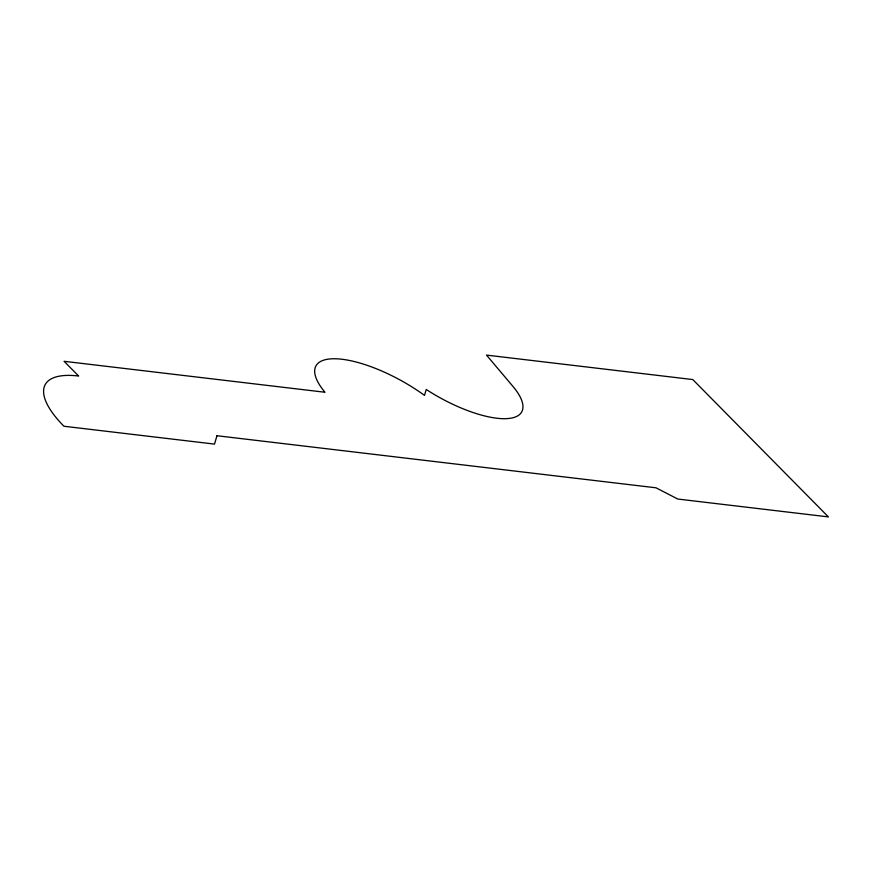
<?xml version="1.0" encoding="UTF-8"?>
<svg xmlns="http://www.w3.org/2000/svg" width="872" height="872" viewBox="0 0 872 872"><rect width="100%" height="100%" fill="white"/><g stroke="black" fill="none" stroke-linecap="round" stroke-linejoin="round"><path stroke-width="1.31" d="M216.965 435.728L214.512 444.099L63.939 426.245A104.433 36.232 28.8 0 1 78.622 376.017L64.092 361.302L324.973 392.247A81.227 28.177 28.8 0 1 335.96 358.784A81.227 28.177 28.8 0 1 424.501 395.387L426.234 389.468A77.859 27.01 28.8 0 0 506 418.669A77.859 27.01 28.8 0 0 512.867 386.318L486.5 355.1L692.782 379.56L828.4 516.9L677.817 499.046L655.995 487.797L216.965 435.728"/></g></svg>
